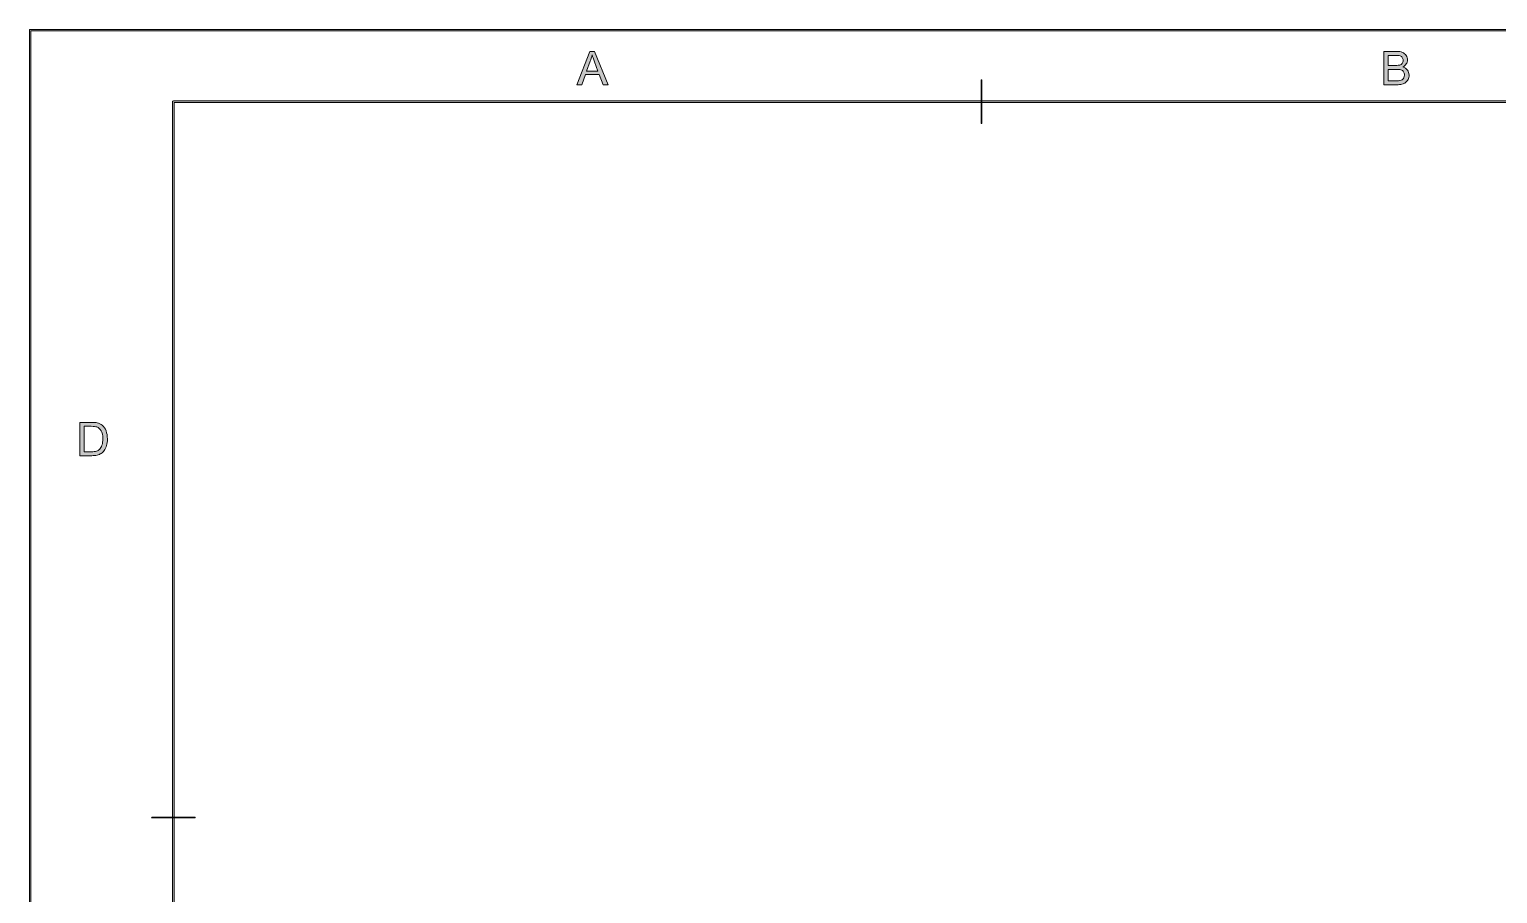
# Model space of a CAD drawing. Header units: inches. Extents: x 0.54 to 10.46, y 0.74 to 7.76.
# Drawn here: x 0.535 to 3.96, y 5.743 to 7.761 of the extents above; entities that cross this region are included whole.
import ezdxf

# ---------------------------------------------------------------- set-up
doc = ezdxf.new("R2010")
doc.units = ezdxf.units.IN
doc.header["$MEASUREMENT"] = 0
doc.layers.add('BG', color=7, linetype='Continuous')

# ---------------------------------------------------------------- blocks, each defined once
blk = doc.blocks.new('block 2')
at = {"layer": 'BG', "true_color": 0xffffff}
h = blk.add_hatch(color=7, dxfattribs=at)
h.dxf.hatch_style = 2
edge = h.paths.add_edge_path()
edge.add_spline(control_points=[(10.296, 0.9061), (10.296, 0.9061), (0.8711, 0.9061), (0.8711, 0.9061), (0.8702, 0.9061), (0.8694, 0.9069), (0.8694, 0.9079), (0.8694, 0.9079), (0.8694, 7.5922), (0.8694, 7.5922), (0.8694, 7.5931), (0.8702, 7.5939), (0.8711, 7.5939), (0.8711, 7.5939), (10.296, 7.5939), (10.296, 7.5939), (10.297, 7.5939), (10.2977, 7.5931), (10.2977, 7.5922), (10.2977, 7.5922), (10.2977, 0.9079), (10.2977, 0.9079), (10.2977, 0.9069), (10.297, 0.9061), (10.296, 0.9061)], knot_values=[0, 0, 0, 0, 1, 1, 1, 2, 2, 2, 3, 3, 3, 4, 4, 4, 5, 5, 5, 6, 6, 6, 7, 7, 7, 8, 8, 8, 8], degree=3, periodic=1)
h.paths.add_polyline_path([(0.8729, 0.9096), (10.2943, 0.9096), (10.2943, 7.5904), (0.8729, 7.5904)])
at = {"layer": 'BG', "lineweight": 0}
blk.add_lwpolyline([(0.8729, 0.9096), (10.2943, 0.9096), (10.2943, 7.5904), (0.8729, 7.5904), (0.8729, 0.9096)], dxfattribs=at)
blk.add_open_spline([(10.296, 0.9061), (10.296, 0.9061), (0.8711, 0.9061), (0.8711, 0.9061), (0.8702, 0.9061), (0.8694, 0.9069), (0.8694, 0.9079), (0.8694, 0.9079), (0.8694, 7.5922), (0.8694, 7.5922), (0.8694, 7.5931), (0.8702, 7.5939), (0.8711, 7.5939), (0.8711, 7.5939), (10.296, 7.5939), (10.296, 7.5939), (10.297, 7.5939), (10.2977, 7.5931), (10.2977, 7.5922), (10.2977, 7.5922), (10.2977, 0.9079), (10.2977, 0.9079), (10.2977, 0.9069), (10.297, 0.9061), (10.296, 0.9061)], degree=3, knots=[0, 0, 0, 0, 1, 1, 1, 2, 2, 2, 3, 3, 3, 4, 4, 4, 5, 5, 5, 6, 6, 6, 7, 7, 7, 8, 8, 8, 8], dxfattribs=at)
blk = doc.blocks.new('block 11')
at = {"layer": 'BG', "true_color": 0xffffff}
h = blk.add_hatch(color=7, dxfattribs=at)
h.dxf.hatch_style = 2
edge = h.paths.add_edge_path()
edge.add_spline(control_points=[(0.9213, 5.9204), (0.9213, 5.9204), (0.821, 5.9204), (0.821, 5.9204), (0.8206, 5.9204), (0.8203, 5.9207), (0.8203, 5.9211), (0.8203, 5.9215), (0.8206, 5.9218), (0.821, 5.9218), (0.821, 5.9218), (0.9213, 5.9218), (0.9213, 5.9218), (0.9216, 5.9218), (0.9219, 5.9215), (0.9219, 5.9211), (0.9219, 5.9207), (0.9216, 5.9204), (0.9213, 5.9204)], knot_values=[0, 0, 0, 0, 1, 1, 1, 2, 2, 2, 3, 3, 3, 4, 4, 4, 5, 5, 5, 6, 6, 6, 6], degree=3, periodic=1)
at = {"layer": 'BG', "lineweight": 0}
blk.add_open_spline([(0.9213, 5.9204), (0.9213, 5.9204), (0.821, 5.9204), (0.821, 5.9204), (0.8206, 5.9204), (0.8203, 5.9207), (0.8203, 5.9211), (0.8203, 5.9215), (0.8206, 5.9218), (0.821, 5.9218), (0.821, 5.9218), (0.9213, 5.9218), (0.9213, 5.9218), (0.9216, 5.9218), (0.9219, 5.9215), (0.9219, 5.9211), (0.9219, 5.9207), (0.9216, 5.9204), (0.9213, 5.9204)], degree=3, knots=[0, 0, 0, 0, 1, 1, 1, 2, 2, 2, 3, 3, 3, 4, 4, 4, 5, 5, 5, 6, 6, 6, 6], dxfattribs=at)
blk = doc.blocks.new('block 10')
at = {"layer": 'BG'}
blk.add_blockref('block 11', (0, 0), dxfattribs=at)
blk = doc.blocks.new('block 21')
at = {"layer": 'BG', "true_color": 0xffffff}
h = blk.add_hatch(color=7, dxfattribs=at)
h.dxf.hatch_style = 2
edge = h.paths.add_edge_path()
edge.add_spline(control_points=[(0.6528, 6.7658), (0.6528, 6.7658), (0.6528, 6.8436), (0.6528, 6.8436), (0.6528, 6.8436), (0.6796, 6.8436), (0.6796, 6.8436), (0.6857, 6.8436), (0.6903, 6.8432), (0.6935, 6.8425), (0.6979, 6.8414), (0.7017, 6.8396), (0.7049, 6.8369), (0.709, 6.8334), (0.7121, 6.829), (0.7141, 6.8236), (0.7161, 6.8182), (0.7172, 6.812), (0.7172, 6.8051), (0.7172, 6.7992), (0.7165, 6.7939), (0.7151, 6.7894), (0.7137, 6.7848), (0.7119, 6.781), (0.7098, 6.778), (0.7076, 6.7751), (0.7053, 6.7727), (0.7027, 6.771), (0.7001, 6.7693), (0.697, 6.768), (0.6934, 6.7671), (0.6898, 6.7662), (0.6856, 6.7658), (0.6809, 6.7658), (0.6809, 6.7658), (0.6528, 6.7658), (0.6528, 6.7658)], knot_values=[0, 0, 0, 0, 1, 1, 1, 2, 2, 2, 3, 3, 3, 4, 4, 4, 5, 5, 5, 6, 6, 6, 7, 7, 7, 8, 8, 8, 9, 9, 9, 10, 10, 10, 11, 11, 11, 12, 12, 12, 12], degree=3, periodic=1)
edge = h.paths.add_edge_path()
edge.add_spline(control_points=[(0.6631, 6.7749), (0.6631, 6.7749), (0.6797, 6.7749), (0.6797, 6.7749), (0.6849, 6.7749), (0.6889, 6.7754), (0.6918, 6.7764), (0.6947, 6.7773), (0.6971, 6.7787), (0.6988, 6.7804), (0.7012, 6.7829), (0.7031, 6.7861), (0.7045, 6.7903), (0.7059, 6.7944), (0.7065, 6.7994), (0.7065, 6.8053), (0.7065, 6.8134), (0.7052, 6.8197), (0.7025, 6.824), (0.6999, 6.8284), (0.6966, 6.8313), (0.6928, 6.8328), (0.69, 6.8339), (0.6856, 6.8344), (0.6795, 6.8344), (0.6795, 6.8344), (0.6631, 6.8344), (0.6631, 6.8344), (0.6631, 6.8344), (0.6631, 6.7749), (0.6631, 6.7749)], knot_values=[0, 0, 0, 0, 1, 1, 1, 2, 2, 2, 3, 3, 3, 4, 4, 4, 5, 5, 5, 6, 6, 6, 7, 7, 7, 8, 8, 8, 9, 9, 9, 10, 10, 10, 10], degree=3, periodic=1)
at = {"layer": 'BG', "lineweight": 0}
for points, knots in [([(0.6528, 6.7658), (0.6528, 6.7658), (0.6528, 6.8436), (0.6528, 6.8436), (0.6528, 6.8436), (0.6796, 6.8436), (0.6796, 6.8436), (0.6857, 6.8436), (0.6903, 6.8432), (0.6935, 6.8425), (0.6979, 6.8414), (0.7017, 6.8396), (0.7049, 6.8369), (0.709, 6.8334), (0.7121, 6.829), (0.7141, 6.8236), (0.7161, 6.8182), (0.7172, 6.812), (0.7172, 6.8051), (0.7172, 6.7992), (0.7165, 6.7939), (0.7151, 6.7894), (0.7137, 6.7848), (0.7119, 6.781), (0.7098, 6.778), (0.7076, 6.7751), (0.7053, 6.7727), (0.7027, 6.771), (0.7001, 6.7693), (0.697, 6.768), (0.6934, 6.7671), (0.6898, 6.7662), (0.6856, 6.7658), (0.6809, 6.7658), (0.6809, 6.7658), (0.6528, 6.7658), (0.6528, 6.7658)], [0, 0, 0, 0, 1, 1, 1, 2, 2, 2, 3, 3, 3, 4, 4, 4, 5, 5, 5, 6, 6, 6, 7, 7, 7, 8, 8, 8, 9, 9, 9, 10, 10, 10, 11, 11, 11, 12, 12, 12, 12]), ([(0.6631, 6.7749), (0.6631, 6.7749), (0.6797, 6.7749), (0.6797, 6.7749), (0.6849, 6.7749), (0.6889, 6.7754), (0.6918, 6.7764), (0.6947, 6.7773), (0.6971, 6.7787), (0.6988, 6.7804), (0.7012, 6.7829), (0.7031, 6.7861), (0.7045, 6.7903), (0.7059, 6.7944), (0.7065, 6.7994), (0.7065, 6.8053), (0.7065, 6.8134), (0.7052, 6.8197), (0.7025, 6.824), (0.6999, 6.8284), (0.6966, 6.8313), (0.6928, 6.8328), (0.69, 6.8339), (0.6856, 6.8344), (0.6795, 6.8344), (0.6795, 6.8344), (0.6631, 6.8344), (0.6631, 6.8344), (0.6631, 6.8344), (0.6631, 6.7749), (0.6631, 6.7749)], [0, 0, 0, 0, 1, 1, 1, 2, 2, 2, 3, 3, 3, 4, 4, 4, 5, 5, 5, 6, 6, 6, 7, 7, 7, 8, 8, 8, 9, 9, 9, 10, 10, 10, 10])]:
    blk.add_open_spline(points, degree=3, knots=knots, dxfattribs=at)
blk = doc.blocks.new('block 20')
at = {"layer": 'BG'}
blk.add_blockref('block 21', (0, 0), dxfattribs=at)
blk = doc.blocks.new('block 23')
at = {"layer": 'BG', "true_color": 0xffffff}
h = blk.add_hatch(color=7, dxfattribs=at)
h.dxf.hatch_style = 2
edge = h.paths.add_edge_path()
edge.add_spline(control_points=[(2.7561, 7.5413), (2.7557, 7.5413), (2.7554, 7.5416), (2.7554, 7.542), (2.7554, 7.542), (2.7554, 7.6423), (2.7554, 7.6423), (2.7554, 7.6427), (2.7557, 7.643), (2.7561, 7.643), (2.7565, 7.643), (2.7568, 7.6427), (2.7568, 7.6423), (2.7568, 7.6423), (2.7568, 7.542), (2.7568, 7.542), (2.7568, 7.5416), (2.7565, 7.5413), (2.7561, 7.5413)], knot_values=[0, 0, 0, 0, 1, 1, 1, 2, 2, 2, 3, 3, 3, 4, 4, 4, 5, 5, 5, 6, 6, 6, 6], degree=3, periodic=1)
at = {"layer": 'BG', "lineweight": 0}
blk.add_open_spline([(2.7561, 7.5413), (2.7557, 7.5413), (2.7554, 7.5416), (2.7554, 7.542), (2.7554, 7.542), (2.7554, 7.6423), (2.7554, 7.6423), (2.7554, 7.6427), (2.7557, 7.643), (2.7561, 7.643), (2.7565, 7.643), (2.7568, 7.6427), (2.7568, 7.6423), (2.7568, 7.6423), (2.7568, 7.542), (2.7568, 7.542), (2.7568, 7.5416), (2.7565, 7.5413), (2.7561, 7.5413)], degree=3, knots=[0, 0, 0, 0, 1, 1, 1, 2, 2, 2, 3, 3, 3, 4, 4, 4, 5, 5, 5, 6, 6, 6, 6], dxfattribs=at)
blk = doc.blocks.new('block 22')
at = {"layer": 'BG'}
blk.add_blockref('block 23', (0, 0), dxfattribs=at)
blk = doc.blocks.new('block 31')
at = {"layer": 'BG', "true_color": 0xffffff}
h = blk.add_hatch(color=7, dxfattribs=at)
h.dxf.hatch_style = 2
h.paths.add_polyline_path([(1.8125, 7.6317), (1.8424, 7.7095), (1.8535, 7.7095), (1.8854, 7.6317), (1.8736, 7.6317), (1.8645, 7.6553), (1.832, 7.6553), (1.8235, 7.6317)])
edge = h.paths.add_edge_path()
edge.add_spline(control_points=[(1.835, 7.6637), (1.835, 7.6637), (1.8614, 7.6637), (1.8614, 7.6637), (1.8614, 7.6637), (1.8532, 7.6852), (1.8532, 7.6852), (1.8508, 7.6918), (1.8489, 7.6971), (1.8477, 7.7013), (1.8467, 7.6964), (1.8453, 7.6914), (1.8435, 7.6865), (1.8435, 7.6865), (1.835, 7.6637), (1.835, 7.6637)], knot_values=[0, 0, 0, 0, 1, 1, 1, 2, 2, 2, 3, 3, 3, 4, 4, 4, 5, 5, 5, 5], degree=3, periodic=1)
at = {"layer": 'BG', "lineweight": 0}
blk.add_lwpolyline([(1.8125, 7.6317), (1.8424, 7.7095), (1.8535, 7.7095), (1.8854, 7.6317), (1.8736, 7.6317), (1.8645, 7.6553), (1.832, 7.6553), (1.8235, 7.6317), (1.8125, 7.6317)], dxfattribs=at)
blk.add_open_spline([(1.835, 7.6637), (1.835, 7.6637), (1.8614, 7.6637), (1.8614, 7.6637), (1.8614, 7.6637), (1.8532, 7.6852), (1.8532, 7.6852), (1.8508, 7.6918), (1.8489, 7.6971), (1.8477, 7.7013), (1.8467, 7.6964), (1.8453, 7.6914), (1.8435, 7.6865), (1.8435, 7.6865), (1.835, 7.6637), (1.835, 7.6637)], degree=3, knots=[0, 0, 0, 0, 1, 1, 1, 2, 2, 2, 3, 3, 3, 4, 4, 4, 5, 5, 5, 5], dxfattribs=at)
blk = doc.blocks.new('block 30')
at = {"layer": 'BG'}
blk.add_blockref('block 31', (0, 0), dxfattribs=at)
blk = doc.blocks.new('block 33')
at = {"layer": 'BG', "true_color": 0xffffff}
h = blk.add_hatch(color=7, dxfattribs=at)
h.dxf.hatch_style = 2
edge = h.paths.add_edge_path()
edge.add_spline(control_points=[(3.6946, 7.6317), (3.6946, 7.6317), (3.6946, 7.7095), (3.6946, 7.7095), (3.6946, 7.7095), (3.7238, 7.7095), (3.7238, 7.7095), (3.7298, 7.7095), (3.7345, 7.7087), (3.7381, 7.7072), (3.7417, 7.7056), (3.7445, 7.7032), (3.7466, 7.6999), (3.7486, 7.6966), (3.7496, 7.6932), (3.7496, 7.6896), (3.7496, 7.6863), (3.7487, 7.6831), (3.7469, 7.6802), (3.7451, 7.6773), (3.7424, 7.6749), (3.7387, 7.6731), (3.7434, 7.6717), (3.7471, 7.6694), (3.7496, 7.666), (3.7521, 7.6627), (3.7534, 7.6588), (3.7534, 7.6543), (3.7534, 7.6506), (3.7526, 7.6472), (3.7511, 7.6441), (3.7495, 7.641), (3.7476, 7.6385), (3.7454, 7.6368), (3.7431, 7.6351), (3.7403, 7.6339), (3.7369, 7.633), (3.7334, 7.6321), (3.7293, 7.6317), (3.7243, 7.6317), (3.7243, 7.6317), (3.6946, 7.6317), (3.6946, 7.6317)], knot_values=[0, 0, 0, 0, 1, 1, 1, 2, 2, 2, 3, 3, 3, 4, 4, 4, 5, 5, 5, 6, 6, 6, 7, 7, 7, 8, 8, 8, 9, 9, 9, 10, 10, 10, 11, 11, 11, 12, 12, 12, 13, 13, 13, 14, 14, 14, 14], degree=3, periodic=1)
edge = h.paths.add_edge_path()
edge.add_spline(control_points=[(3.7049, 7.6768), (3.7049, 7.6768), (3.7218, 7.6768), (3.7218, 7.6768), (3.7263, 7.6768), (3.7296, 7.6771), (3.7316, 7.6777), (3.7342, 7.6785), (3.7362, 7.6798), (3.7375, 7.6816), (3.7388, 7.6834), (3.7395, 7.6857), (3.7395, 7.6884), (3.7395, 7.691), (3.7389, 7.6932), (3.7376, 7.6952), (3.7364, 7.6972), (3.7346, 7.6985), (3.7323, 7.6992), (3.73, 7.7), (3.7261, 7.7003), (3.7205, 7.7003), (3.7205, 7.7003), (3.7049, 7.7003), (3.7049, 7.7003), (3.7049, 7.7003), (3.7049, 7.6768), (3.7049, 7.6768)], knot_values=[0, 0, 0, 0, 1, 1, 1, 2, 2, 2, 3, 3, 3, 4, 4, 4, 5, 5, 5, 6, 6, 6, 7, 7, 7, 8, 8, 8, 9, 9, 9, 9], degree=3, periodic=1)
edge = h.paths.add_edge_path()
edge.add_spline(control_points=[(3.7049, 7.6409), (3.7049, 7.6409), (3.7243, 7.6409), (3.7243, 7.6409), (3.7276, 7.6409), (3.73, 7.641), (3.7313, 7.6412), (3.7337, 7.6417), (3.7357, 7.6424), (3.7373, 7.6434), (3.7388, 7.6444), (3.7402, 7.6458), (3.7412, 7.6477), (3.7422, 7.6496), (3.7427, 7.6518), (3.7427, 7.6543), (3.7427, 7.6572), (3.742, 7.6597), (3.7405, 7.6618), (3.739, 7.664), (3.7369, 7.6655), (3.7343, 7.6663), (3.7317, 7.6672), (3.7279, 7.6676), (3.7229, 7.6676), (3.7229, 7.6676), (3.7049, 7.6676), (3.7049, 7.6676), (3.7049, 7.6676), (3.7049, 7.6409), (3.7049, 7.6409)], knot_values=[0, 0, 0, 0, 1, 1, 1, 2, 2, 2, 3, 3, 3, 4, 4, 4, 5, 5, 5, 6, 6, 6, 7, 7, 7, 8, 8, 8, 9, 9, 9, 10, 10, 10, 10], degree=3, periodic=1)
at = {"layer": 'BG', "lineweight": 0}
for points, knots in [([(3.6946, 7.6317), (3.6946, 7.6317), (3.6946, 7.7095), (3.6946, 7.7095), (3.6946, 7.7095), (3.7238, 7.7095), (3.7238, 7.7095), (3.7298, 7.7095), (3.7345, 7.7087), (3.7381, 7.7072), (3.7417, 7.7056), (3.7445, 7.7032), (3.7466, 7.6999), (3.7486, 7.6966), (3.7496, 7.6932), (3.7496, 7.6896), (3.7496, 7.6863), (3.7487, 7.6831), (3.7469, 7.6802), (3.7451, 7.6773), (3.7424, 7.6749), (3.7387, 7.6731), (3.7434, 7.6717), (3.7471, 7.6694), (3.7496, 7.666), (3.7521, 7.6627), (3.7534, 7.6588), (3.7534, 7.6543), (3.7534, 7.6506), (3.7526, 7.6472), (3.7511, 7.6441), (3.7495, 7.641), (3.7476, 7.6385), (3.7454, 7.6368), (3.7431, 7.6351), (3.7403, 7.6339), (3.7369, 7.633), (3.7334, 7.6321), (3.7293, 7.6317), (3.7243, 7.6317), (3.7243, 7.6317), (3.6946, 7.6317), (3.6946, 7.6317)], [0, 0, 0, 0, 1, 1, 1, 2, 2, 2, 3, 3, 3, 4, 4, 4, 5, 5, 5, 6, 6, 6, 7, 7, 7, 8, 8, 8, 9, 9, 9, 10, 10, 10, 11, 11, 11, 12, 12, 12, 13, 13, 13, 14, 14, 14, 14]), ([(3.7049, 7.6768), (3.7049, 7.6768), (3.7218, 7.6768), (3.7218, 7.6768), (3.7263, 7.6768), (3.7296, 7.6771), (3.7316, 7.6777), (3.7342, 7.6785), (3.7362, 7.6798), (3.7375, 7.6816), (3.7388, 7.6834), (3.7395, 7.6857), (3.7395, 7.6884), (3.7395, 7.691), (3.7389, 7.6932), (3.7376, 7.6952), (3.7364, 7.6972), (3.7346, 7.6985), (3.7323, 7.6992), (3.73, 7.7), (3.7261, 7.7003), (3.7205, 7.7003), (3.7205, 7.7003), (3.7049, 7.7003), (3.7049, 7.7003), (3.7049, 7.7003), (3.7049, 7.6768), (3.7049, 7.6768)], [0, 0, 0, 0, 1, 1, 1, 2, 2, 2, 3, 3, 3, 4, 4, 4, 5, 5, 5, 6, 6, 6, 7, 7, 7, 8, 8, 8, 9, 9, 9, 9]), ([(3.7049, 7.6409), (3.7049, 7.6409), (3.7243, 7.6409), (3.7243, 7.6409), (3.7276, 7.6409), (3.73, 7.641), (3.7313, 7.6412), (3.7337, 7.6417), (3.7357, 7.6424), (3.7373, 7.6434), (3.7388, 7.6444), (3.7402, 7.6458), (3.7412, 7.6477), (3.7422, 7.6496), (3.7427, 7.6518), (3.7427, 7.6543), (3.7427, 7.6572), (3.742, 7.6597), (3.7405, 7.6618), (3.739, 7.664), (3.7369, 7.6655), (3.7343, 7.6663), (3.7317, 7.6672), (3.7279, 7.6676), (3.7229, 7.6676), (3.7229, 7.6676), (3.7049, 7.6676), (3.7049, 7.6676), (3.7049, 7.6676), (3.7049, 7.6409), (3.7049, 7.6409)], [0, 0, 0, 0, 1, 1, 1, 2, 2, 2, 3, 3, 3, 4, 4, 4, 5, 5, 5, 6, 6, 6, 7, 7, 7, 8, 8, 8, 9, 9, 9, 10, 10, 10, 10])]:
    blk.add_open_spline(points, degree=3, knots=knots, dxfattribs=at)
blk = doc.blocks.new('block 32')
at = {"layer": 'BG'}
blk.add_blockref('block 33', (0, 0), dxfattribs=at)
blk = doc.blocks.new('block 62')
at = {"layer": 'BG', "true_color": 0xffffff}
h = blk.add_hatch(color=7, dxfattribs=at)
h.dxf.hatch_style = 2
edge = h.paths.add_edge_path()
edge.add_spline(control_points=[(10.4631, 0.739), (10.4631, 0.739), (0.5369, 0.739), (0.5369, 0.739), (0.5359, 0.739), (0.5352, 0.7398), (0.5352, 0.7407), (0.5352, 0.7407), (0.5352, 7.7593), (0.5352, 7.7593), (0.5352, 7.7602), (0.5359, 7.761), (0.5369, 7.761), (0.5369, 7.761), (10.4631, 7.761), (10.4631, 7.761), (10.4641, 7.761), (10.4648, 7.7602), (10.4648, 7.7593), (10.4648, 7.7593), (10.4648, 0.7407), (10.4648, 0.7407), (10.4648, 0.7398), (10.4641, 0.739), (10.4631, 0.739)], knot_values=[0, 0, 0, 0, 1, 1, 1, 2, 2, 2, 3, 3, 3, 4, 4, 4, 5, 5, 5, 6, 6, 6, 7, 7, 7, 8, 8, 8, 8], degree=3, periodic=1)
h.paths.add_polyline_path([(0.5386, 0.7425), (10.4614, 0.7425), (10.4614, 7.7575), (0.5386, 7.7575)])
at = {"layer": 'BG', "lineweight": 0}
blk.add_lwpolyline([(0.5386, 0.7425), (10.4614, 0.7425), (10.4614, 7.7575), (0.5386, 7.7575), (0.5386, 0.7425)], dxfattribs=at)
blk.add_open_spline([(10.4631, 0.739), (10.4631, 0.739), (0.5369, 0.739), (0.5369, 0.739), (0.5359, 0.739), (0.5352, 0.7398), (0.5352, 0.7407), (0.5352, 0.7407), (0.5352, 7.7593), (0.5352, 7.7593), (0.5352, 7.7602), (0.5359, 7.761), (0.5369, 7.761), (0.5369, 7.761), (10.4631, 7.761), (10.4631, 7.761), (10.4641, 7.761), (10.4648, 7.7602), (10.4648, 7.7593), (10.4648, 7.7593), (10.4648, 0.7407), (10.4648, 0.7407), (10.4648, 0.7398), (10.4641, 0.739), (10.4631, 0.739)], degree=3, knots=[0, 0, 0, 0, 1, 1, 1, 2, 2, 2, 3, 3, 3, 4, 4, 4, 5, 5, 5, 6, 6, 6, 7, 7, 7, 8, 8, 8, 8], dxfattribs=at)

msp = doc.modelspace()

# ---------------------------------------------------------------- block references
at = {"layer": 'BG'}
for name in ['block 62', 'block 30', 'block 32', 'block 22', 'block 2', 'block 20', 'block 10']:
    msp.add_blockref(name, (0, 0), dxfattribs=at)

doc.saveas('drawing.dxf')
